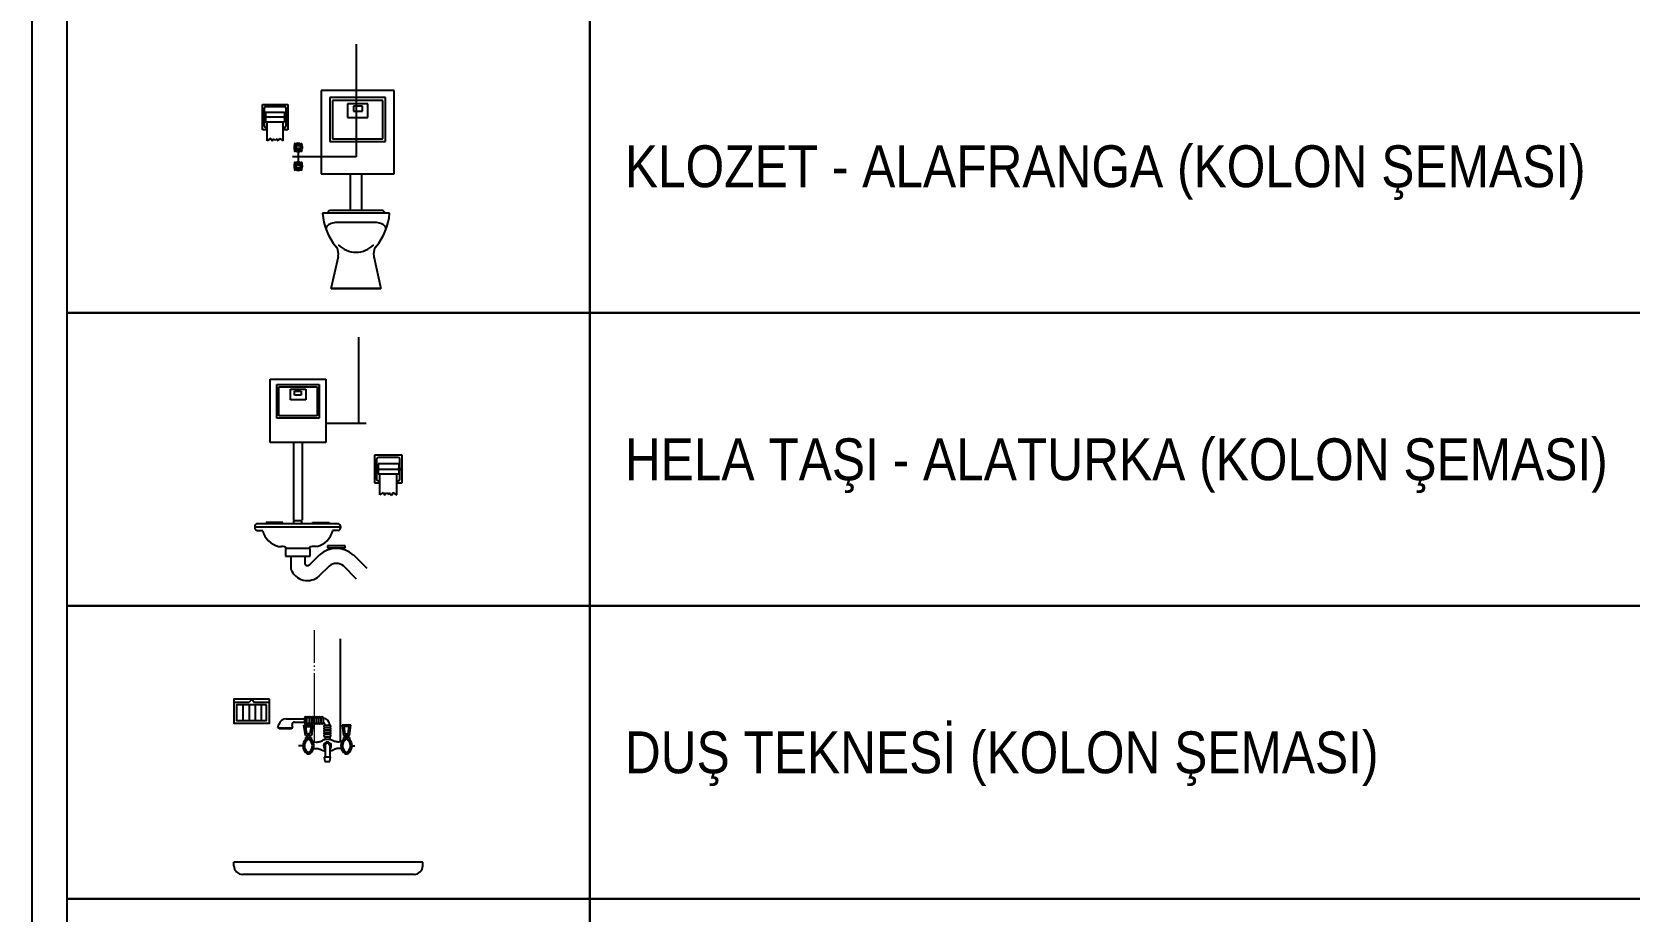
# Model space of a CAD drawing. Header units: centimetres. Extents: x 0 to 3740, y -4063 to 107.
# Drawn here: x 0 to 458, y -2898 to -2646 of the extents above; entities that cross this region are included whole.
import ezdxf
from ezdxf.enums import TextEntityAlignment as Align

# ---------------------------------------------------------------- set-up
doc = ezdxf.new("R2010")
doc.units = ezdxf.units.CM
for name, pattern in [('SICAK', [4.6, 4, -0.15, 0.075, -0.15, 0.075, -0.15]), ('SICAK SU HATTI', [4.6, 4, -0.15, 0.075, -0.15, 0.075, -0.15]), ('SOGUK', [50, 40, -5, 0, -5]), ('SOGUK SU HATTI', [4.375, 4, -0.15, 0.075, -0.15])]:
    doc.linetypes.add(name, pattern=pattern)
doc.layers.add('MTY-PISSU-CAP', color=211, linetype='Continuous', lineweight=0)
doc.layers.add('MTY-SICAKSU-BORU', color=10, linetype='SICAK SU HATTI', lineweight=0)
for name, color, linetype in [('MTY-SOGUKSU-BORU', 3, 'SOGUK SU HATTI'), ('MTY-TEFRIS', 15, 'Continuous'), ('MTY-TEMIZSU-CAP', 101, 'Continuous'), ('MTY-YUK-BIRIMI', 7, 'Continuous'), ('ROTAS-LEJANT-CERCEVE', 7, 'Continuous'), ('ROTAS-LEJANT-YAZI', 7, 'Continuous'), ('ROTAS-SIHHI-SEMBOL', 5, 'Continuous')]:
    doc.layers.add(name, color=color, linetype=linetype)
doc.styles.add('CAP', font='wturkce.SHX', dxfattribs={"width": 0.65})
doc.styles.add('ROTAS', font='arial.ttf')

# ---------------------------------------------------------------- blocks, each defined once
blk = doc.blocks.new('KLOZET1 KOLON')
at = {"layer": 'MTY-SOGUKSU-BORU', "linetype": 'SOGUK', "ltscale": 10}
for p, q in [((0, 130), (0, 70)), ((-30.75, 75), (-30.75, 65)), ((0, 70), (-30.74, 70))]:
    blk.add_line(p, q, dxfattribs=at)
at = {"layer": 'MTY-TEFRIS', "color": 2}
for p, q in [((20.33, 105.41), (-18.6, 105.41)), ((-18.6, 105.41), (-18.6, 61.05)), ((20.33, 61.05), (20.33, 105.41)), ((-49.8, 84.47), (-49.8, 97.91)), ((-49.8, 97.91), (-36.36, 97.91)), ((-48.79, 86.32), (-48.79, 96.06)), ((-48.12, 93.71), (-48.12, 88.67)), ((-48.12, 93.71), (-38.04, 93.71)), ((-47.95, 96.9), (-38.21, 96.9)), ((-38.04, 93.71), (-38.04, 88.67)), ((-37.37, 96.06), (-37.37, 86.32)), ((-36.36, 97.91), (-36.36, 84.47)), ((15.66, 101.52), (-13.93, 101.52)), ((-13.93, 101.52), (-13.93, 78.17)), ((14.22, 100.08), (-12.49, 100.08)), ((-12.49, 100.08), (-12.49, 79.61)), ((6.2, 98.31), (-4.47, 98.31)), ((-4.47, 98.31), (-4.47, 90.98)), ((3.46, 96.95), (-1.31, 96.95)), ((-1.31, 96.95), (-1.31, 94.29)), ((-1.31, 94.29), (3.46, 94.29)), ((3.46, 94.29), (3.46, 96.95)), ((6.2, 90.98), (6.2, 98.31)), ((14.22, 79.61), (14.22, 100.08)), ((15.66, 78.17), (15.66, 101.52)), ((-48.12, 91.86), (-48.79, 91.86)), ((-48.79, 91.86), (-48.79, 90.52)), ((-48.79, 90.52), (-48.12, 90.52)), ((-48.12, 90.52), (-48.12, 91.86)), ((-38.04, 91.19), (-48.12, 91.19)), ((-48.12, 88.67), (-38.04, 88.67)), ((-47.28, 85.48), (-47.95, 85.48)), ((-47.28, 78.59), (-47.28, 88.67)), ((-38.88, 78.59), (-38.88, 88.67)), ((-38.88, 78.59), (-38.88, 88.67)), ((-38.21, 85.48), (-38.88, 85.48)), ((-38.04, 91.86), (-37.37, 91.86)), ((-38.04, 90.52), (-38.04, 91.86)), ((-37.37, 90.52), (-38.04, 90.52)), ((-37.37, 91.86), (-37.37, 90.52)), ((-4.47, 90.98), (6.2, 90.98)), ((-47.28, 84.47), (-49.8, 84.47)), ((-45.29, 79.81), (-47.28, 78.59)), ((-45.29, 79.81), (-44.6, 78.35)), ((-43.76, 79.57), (-44.6, 78.35)), ((-43.76, 79.57), (-43.08, 78.84)), ((-42.24, 79.57), (-43.08, 78.84)), ((-42.24, 79.57), (-41.4, 78.46)), ((-40.56, 79.83), (-41.4, 78.46)), ((-40.56, 79.83), (-38.88, 78.59)), ((-36.36, 84.47), (-38.88, 84.47)), ((-13.93, 78.17), (15.66, 78.17)), ((-12.49, 79.61), (14.22, 79.61)), ((-18.6, 61.05), (20.33, 61.05)), ((-3.11, 61.05), (-3.11, 41.5)), ((2.9, 61.05), (2.9, 41.5)), ((17.91, 40), (-17.91, 40)), ((-14.2, 41.5), (-15.36, 40)), ((14.4, 41.5), (-14.2, 41.5)), ((10.91, 35), (-10.91, 35)), ((14.4, 41.5), (15.56, 40)), ((-13.25, 0), (-9.42, 17.01)), ((9.42, 17.01), (13.25, 0)), ((13.25, 0), (-13.25, 0)), ((-13.25, 0), (13.25, 0))]:
    blk.add_line(p, q, dxfattribs=at)
at = {"layer": 'MTY-TEFRIS', "color": 4}
for centre, radius in [((-30.75, 75), 1.54), ((-30.75, 75), 1.1), ((-30.75, 65), 1.54), ((-30.75, 65), 1.1)]:
    blk.add_circle(centre, radius, dxfattribs=at)
at = {"layer": 'MTY-TEFRIS', "color": 2}
for centre, radius, start, end in [((-47.95, 96.06), 0.84, 90, 180), ((-38.21, 96.06), 0.84, 0, 90), ((-47.95, 86.32), 0.84, 180, 270), ((-38.21, 86.32), 0.84, 270, 360), ((15.27, 43.1), 33.32, 185.34064, 219.04334), ((-10.91, 29), 6, 90, 150.54771), ((-15.27, 43.1), 33.32, 320.95666, 354.65936), ((10.91, 29), 6, 29.45229, 90), ((-15.28, 18.33), 6, 347.31961, 39.04334), ((0, 32.24), 13.03, 223.67167, 316.32833), ((15.28, 18.33), 6, 140.95666, 192.68039)]:
    blk.add_arc(centre, radius, start, end, dxfattribs=at)
at = {"layer": 'MTY-TEFRIS', "color": 4}
for centre, radius, start, end in [((-32.47, 76.73), 0.321, 49.13539, 220.58802), ((-30.74, 78.89), 2.44, 231.05269, 260.03192), ((-30.75, 75), 2.22, 101.18793, 125.29878), ((-30.75, 75), 2.22, 54.42033, 101.18793), ((-30.74, 78.89), 2.44, 279.68719, 308.81024), ((-29.02, 76.72), 0.321, 319.13539, 130.58802), ((-30.75, 75), 2.22, 144.42463, 215.30307), ((-32.48, 73.28), 0.321, 139.13539, 310.58802), ((-34.63, 75.01), 2.44, 320.91318, 350.03622), ((-34.63, 75.01), 2.44, 9.69149, 38.67071), ((-30.76, 71.11), 2.44, 99.68719, 128.81024), ((-30.75, 75), 2.22, 234.42033, 305.29878), ((-30.76, 71.11), 2.44, 51.05269, 80.03192), ((-26.86, 74.99), 2.44, 140.91318, 170.03622), ((-26.86, 74.99), 2.44, 189.69149, 218.67071), ((-29.02, 73.27), 0.321, 229.13539, 40.58802), ((-30.75, 75), 2.22, 341.62361, 35.30307), ((-30.75, 75), 2.22, 324.42463, 341.62361), ((-30.75, 65), 2.22, 144.34276, 215.22121), ((-32.48, 63.28), 0.321, 139.05352, 310.50616), ((-32.47, 66.73), 0.321, 49.05352, 220.50616), ((-34.63, 65.01), 2.44, 320.83131, 349.95435), ((-34.63, 65.01), 2.44, 9.60962, 38.58885), ((-30.76, 61.11), 2.44, 99.60533, 128.72837), ((-30.73, 68.89), 2.44, 230.97083, 259.95006), ((-30.75, 65), 2.22, 234.33847, 305.21692), ((-30.75, 65), 2.22, 101.10606, 125.21692), ((-30.75, 65), 2.22, 54.33847, 101.10606), ((-30.76, 61.11), 2.44, 50.97083, 79.95006), ((-30.73, 68.89), 2.44, 279.60533, 308.72837), ((-26.86, 64.99), 2.44, 140.83131, 169.95435), ((-26.86, 64.99), 2.44, 189.60962, 218.58885), ((-29.03, 63.27), 0.321, 229.05352, 40.50616), ((-29.01, 66.72), 0.321, 319.05352, 130.50616), ((-30.75, 65), 2.22, 324.34276, 341.54174), ((-30.75, 65), 2.22, 341.54174, 35.22121)]:
    blk.add_arc(centre, radius, start, end, dxfattribs=at)
at = {"layer": 'MTY-TEMIZSU-CAP', "lineweight": -3, "ltscale": 100}
blk.add_line((-30.75, 70), (-33.91, 70), dxfattribs=at)
at = {"layer": 'MTY-PISSU-CAP', "lineweight": -3, "ltscale": 100, "style": 'CAP', "width": 0.65}
blk.add_attdef('PSCP', text='', height=10, dxfattribs=at).set_placement((0, -10), align=Align.MIDDLE_LEFT)
at = {"layer": 'MTY-TEMIZSU-CAP', "color": 101, "style": 'CAP', "width": 0.65}
blk.add_attdef('SOCP', text='', height=10, dxfattribs=at).set_placement((-33.91, 70), align=Align.MIDDLE_RIGHT)
at = {"layer": 'MTY-YUK-BIRIMI', "color": 101, "style": 'CAP', "width": 0.65}
blk.add_attdef('SO', text='', height=10, dxfattribs=at).set_placement((-33.91, 58.33), align=Align.MIDDLE_RIGHT)
at = {"layer": 'MTY-YUK-BIRIMI', "color": 211, "lineweight": -3, "ltscale": 100, "style": 'CAP', "width": 0.65}
blk.add_attdef('PS', text='', height=10, dxfattribs=at).set_placement((0, 5), align=Align.MIDDLE_LEFT)
blk = doc.blocks.new('HELA1 KOLON')
at = {"layer": 'MTY-SOGUKSU-BORU', "linetype": 'SOGUK', "ltscale": 10}
for p, q in [((0, 70), (0, 130)), ((-23, 70), (0, 70))]:
    blk.add_line(p, q, dxfattribs=at)
at = {"layer": 'MTY-TEFRIS', "color": 2}
for p, q in [((-61.9, 100.8), (-23, 100.8)), ((-61.9, 56.4), (-61.9, 100.8)), ((-23, 100.8), (-23, 56.4)), ((-23, 56.4), (-61.9, 56.4)), ((-45.6, 56.4), (-45.6, 2.3)), ((-39.6, 56.4), (-39.6, 2.3)), ((30.2, 47.6), (11, 47.6)), ((11, 47.6), (11, 28.4)), ((12.4, 44.9), (12.4, 31)), ((27.5, 46.1), (13.6, 46.1)), ((28.7, 31), (28.7, 44.9)), ((30.2, 28.4), (30.2, 47.6)), ((13.4, 38.9), (12.4, 38.9)), ((12.4, 38.9), (12.4, 37)), ((12.4, 37), (13.4, 37)), ((13.4, 41.6), (13.4, 34.4)), ((27.8, 41.6), (13.4, 41.6)), ((13.4, 37), (13.4, 38.9)), ((13.4, 38), (27.8, 38)), ((27.8, 34.4), (13.4, 34.4)), ((14.6, 20), (14.6, 34.4)), ((14.6, 20), (14.6, 34.4)), ((26.6, 20), (26.6, 34.4)), ((27.8, 41.6), (27.8, 34.4)), ((27.8, 38.9), (28.7, 38.9)), ((27.8, 37), (27.8, 38.9)), ((28.7, 37), (27.8, 37)), ((28.7, 38.9), (28.7, 37)), ((11, 28.4), (14.6, 28.4)), ((13.6, 29.8), (14.6, 29.8)), ((26.6, 29.8), (27.5, 29.8)), ((26.6, 28.4), (30.2, 28.4)), ((17, 21.7), (14.6, 20)), ((17, 21.7), (18.2, 19.8)), ((19.4, 21.4), (18.2, 19.8)), ((19.4, 21.4), (20.6, 20.3)), ((21.5, 21.4), (20.6, 20.3)), ((21.5, 21.4), (22.7, 19.6)), ((23.7, 21.7), (22.7, 19.6)), ((23.7, 21.7), (26.6, 20)), ((-51.3, -17.4), (-51.3, -22.9)), ((-34, -17.4), (-51.3, -17.4)), ((-34.6, -29), (-27.7, -22.1)), ((-34, -22.9), (-34, -17.4)), ((-21.8, -15.6), (-21.8, -16.9)), ((-9.5, -15.6), (-21.8, -15.6)), ((-21.8, -16.9), (-9.5, -16.9)), ((-20.6, -16.9), (-20.6, -18.1)), ((-10.7, -16.9), (-10.7, -18.1)), ((-9.5, -16.9), (-9.5, -15.6)), ((5.8, -31.5), (-3.6, -22)), ((-51.3, -22.9), (-34, -22.9)), ((-47.5, -22.9), (-47.5, -31.9)), ((-37.8, -22.9), (-37.8, -28.2)), ((-27.6, -36.6), (-20.6, -29.6)), ((-1.6, -38.8), (-10.8, -29.6))]:
    blk.add_line(p, q, dxfattribs=at)
at = {"layer": 'MTY-TEFRIS', "color": 4}
for p, q in [((-57.2, 96.9), (-27.6, 96.9)), ((-57.2, 73.5), (-57.2, 96.9)), ((-55.8, 95.4), (-29.1, 95.4)), ((-55.8, 75), (-55.8, 95.4)), ((-47.8, 93.7), (-37.1, 93.7)), ((-47.8, 86.3), (-47.8, 93.7)), ((-45, 92.3), (-40.3, 92.3)), ((-45, 89.6), (-45, 92.3)), ((-40.3, 89.6), (-45, 89.6)), ((-40.3, 92.3), (-40.3, 89.6)), ((-37.1, 93.7), (-37.1, 86.3)), ((-29.1, 95.4), (-29.1, 75)), ((-27.6, 96.9), (-27.6, 73.5)), ((-37.1, 86.3), (-47.8, 86.3)), ((-27.6, 73.5), (-57.2, 73.5)), ((-29.1, 75), (-55.8, 75)), ((-70.9, 0), (-14.5, 0)), ((-64.6, 0.8), (-64.6, 0)), ((-53.1, 0.8), (-64.6, 0.8)), ((-53.1, 0), (-53.1, 0.8)), ((-45.6, 1.8), (-45.6, 0)), ((-39.7, 1.8), (-45.6, 1.8)), ((-39.7, 0), (-39.7, 1.8)), ((-32.3, 0), (-32.3, 0.8)), ((-32.3, 0.8), (-20.8, 0.8)), ((-20.8, 0.8), (-20.8, 0)), ((-12.7, -2.6), (-72.7, -2.6)), ((-70.9, -5), (-67.1, -5)), ((-14.5, -5), (-18.3, -5)), ((-56, -16), (-53.9, -16)), ((-29.5, -16), (-31.6, -16))]:
    blk.add_line(p, q, dxfattribs=at)
at = {"layer": 'MTY-TEFRIS', "color": 2}
for centre, radius, start, end in [((13.6, 44.9), 1.2, 90, 180), ((27.5, 44.9), 1.2, 0, 90), ((13.6, 31), 1.2, 180, 270), ((27.5, 31), 1.2, 270, 360), ((-15.7, -35.4), 17.9, 47.9236, 132.1509), ((-35.9, -27.3), 12.5, 201.6043, 311.5676), ((-35.9, -27.3), 2.1, 205.3276, 323.3241), ((-15.7, -35.4), 7.54, 49.5033, 130.6117)]:
    blk.add_arc(centre, radius, start, end, dxfattribs=at)
at = {"layer": 'MTY-TEFRIS', "color": 4}
for centre, radius, start, end in [((-70, -2.5), 2.64, 108.9246, 251.0754), ((-15.3, -2.5), 2.64, 288.9246, 71.0754), ((-52.3, -1.2), 15.3, 194.5142, 255.9354), ((-33, -1.2), 15.3, 284.0646, 345.4858), ((-53.9, -21.6), 5.57, 49.3173, 90), ((-31.6, -21.6), 5.57, 90, 130.6827)]:
    blk.add_arc(centre, radius, start, end, dxfattribs=at)
at = {"layer": 'MTY-TEMIZSU-CAP', "lineweight": -3, "ltscale": 100}
blk.add_line((0, 70), (5, 70), dxfattribs=at)
at = {"layer": 'MTY-PISSU-CAP', "lineweight": -3, "ltscale": 100, "style": 'CAP', "width": 0.65}
blk.add_attdef('PSCP', text='', height=10, dxfattribs=at).set_placement((-42.7, -10), align=Align.MIDDLE_LEFT)
at = {"layer": 'MTY-TEMIZSU-CAP', "color": 101, "style": 'CAP', "width": 0.65}
blk.add_attdef('SOCP', text='', height=10, dxfattribs=at).set_placement((4.9, 70), align=Align.MIDDLE_LEFT)
at = {"layer": 'MTY-YUK-BIRIMI', "color": 101, "style": 'CAP', "width": 0.65}
blk.add_attdef('SO', text='', height=10, dxfattribs=at).set_placement((5.5, 58.3), align=Align.MIDDLE_LEFT)
at = {"layer": 'MTY-YUK-BIRIMI', "color": 211, "lineweight": -3, "ltscale": 100, "style": 'CAP', "width": 0.65}
blk.add_attdef('PS', text='', height=10, dxfattribs=at).set_placement((-42.7, 5), align=Align.MIDDLE_LEFT)
blk = doc.blocks.new('DUS TEKNESI1 KOLON')
at = {"layer": 'MTY-SICAKSU-BORU', "linetype": 'SICAK', "ltscale": 10}
blk.add_line((-15, 70), (-15, 135), dxfattribs=at)
at = {"layer": 'MTY-SOGUKSU-BORU', "linetype": 'SOGUK', "ltscale": 10}
blk.add_line((0, 70), (0, 130), dxfattribs=at)
at = {"layer": 'MTY-TEFRIS', "color": 2}
for p, q in [((-51.58, 94.87), (-53.27, 92.91)), ((-51.58, 94.87), (-49.95, 92.91)), ((-53.27, 92.91), (-61.88, 92.91)), ((-56.78, 91.53), (-56.78, 82.44)), ((-53.11, 91.53), (-53.11, 82.44)), ((-41.27, 92.91), (-49.95, 92.91)), ((-49.61, 91.53), (-49.61, 82.44)), ((-46.03, 91.53), (-46.03, 82.44))]:
    blk.add_line(p, q, dxfattribs=at)
at = {"layer": 'MTY-TEFRIS', "color": 4}
for p, q in [((-20.92, 83.87), (-20.92, 81.14)), ((-19.56, 81.14), (-19.56, 83.87)), ((-18.2, 83.87), (-18.2, 81.14)), ((-16.84, 83.87), (-16.84, 81.14)), ((-16.84, 83.87), (-16.84, 81.14)), ((-15.47, 81.14), (-15.47, 83.87)), ((-14.11, 83.87), (-14.11, 81.14)), ((-12.75, 83.87), (-12.75, 81.14)), ((-11.39, 83.87), (-11.39, 81.14)), ((-10.03, 83.87), (-10.03, 81.14)), ((-36.4, 78.22), (-35.78, 80.22)), ((-36.4, 78.22), (-27.55, 78.22)), ((-31.45, 83.41), (-20.92, 83.41)), ((-27.55, 78.22), (-27.99, 79.88)), ((-26.68, 81.6), (-20.92, 81.6)), ((-21.16, 79.85), (-16, 79.85)), ((-20.3, 73.82), (-21.16, 79.85)), ((-20.92, 83.41), (-20.92, 81.6)), ((-19.51, 74.73), (-20.11, 78.94)), ((-20.11, 78.94), (-17.05, 78.94)), ((-17.65, 74.73), (-19.51, 74.73)), ((-17.05, 78.94), (-17.65, 74.73)), ((-16, 79.85), (-16.86, 73.82)), ((-8.86, 79.78), (-8.86, 79.74)), ((-8.86, 79.74), (-6.14, 79.74)), ((-8.86, 78.38), (-6.14, 78.38)), ((-8.86, 77.02), (-6.14, 77.02)), ((-8.86, 75.66), (-6.14, 75.66)), ((-6.14, 79.78), (-6.14, 79.74)), ((6.16, 79.85), (1, 79.85)), ((1, 79.85), (1.86, 73.82)), ((2.05, 78.94), (2.65, 74.73)), ((5.11, 78.94), (2.05, 78.94)), ((2.65, 74.73), (4.51, 74.73)), ((4.51, 74.73), (5.11, 78.94)), ((5.3, 73.82), (6.16, 79.85)), ((-16.86, 73.82), (-20.3, 73.82)), ((-20.28, 72.58), (-20.28, 71.43)), ((-20.28, 72.58), (-16.88, 72.58)), ((-19.42, 73.82), (-19.42, 72.58)), ((-19.37, 71.67), (-19.37, 71.03)), ((-19.37, 71.67), (-17.78, 71.67)), ((-17.78, 71.67), (-17.78, 71.03)), ((-17.76, 72.58), (-17.76, 73.82)), ((-16.88, 72.58), (-16.88, 71.43)), ((-6.14, 74.3), (-8.86, 74.3)), ((-8.86, 72.93), (-8.86, 71.34)), ((-8.86, 72.93), (-6.14, 72.93)), ((-8.85, 67.86), (-8.85, 61.24)), ((-6.15, 67.86), (-6.15, 61.24)), ((-6.14, 72.93), (-6.14, 71.34)), ((1.86, 73.82), (5.3, 73.82)), ((1.88, 72.58), (1.88, 71.43)), ((1.88, 72.58), (5.28, 72.58)), ((2.76, 72.58), (2.76, 73.82)), ((2.78, 71.67), (2.78, 71.03)), ((4.37, 71.67), (2.78, 71.67)), ((4.37, 71.67), (4.37, 71.03)), ((4.42, 73.82), (4.42, 72.58)), ((5.28, 72.58), (5.28, 71.43)), ((-5.71, 61.24), (-9.32, 61.24)), ((-9.32, 61.24), (-8.96, 58.68)), ((-8.96, 58.68), (-6.08, 58.68)), ((-6.08, 58.68), (-5.71, 61.24)), ((47.97, 0), (-61.88, 0)), ((-61.88, -2.05), (-61.88, 0)), ((47.98, -2.03), (47.97, 0)), ((42.98, -7.04), (-56.88, -7.04))]:
    blk.add_line(p, q, dxfattribs=at)
at = {"layer": 'MTY-TEFRIS', "color": 2}
for points in [[(-41.27, 94.87), (-61.88, 94.87), (-61.88, 80.85), (-41.27, 80.85)], [(-42.93, 91.53), (-60.5, 91.53), (-60.5, 82.44), (-42.93, 82.44)]]:
    blk.add_lwpolyline(points, close=True, dxfattribs=at)
at = {"layer": 'MTY-TEFRIS', "color": 4}
blk.add_lwpolyline([(-28.55, 78.22), (-28.55, 77.65), (-35.4, 77.65), (-35.4, 78.22)], dxfattribs=at)
for points in [[(-15.94, 70.15, 0.052672), (-14.15, 69.96, 0.063671)], [(-15.62, 66.05, -0.043271), (-14.15, 66.18, -0.063671)], [(-14.15, 69.96, 0.063671), (-12, 70.23, 0.076686), (-10.34, 70.95, 0.001385), (-10.32, 70.96, 0.146881)], [(-14.15, 66.18, -0.063671), (-12, 65.91, -0.029659), (-11.33, 65.69, -0.001385)], [(-11.33, 65.69, 0.001385), (-11.31, 65.68, 0.076686), (-9.65, 64.96, 0.02385), (-8.85, 64.8, 0.063671)], [(-4.68, 70.96, 0.029659), (-5.35, 71.18, 0.063671), (-7.5, 71.45, 0.063671), (-9.65, 71.18, 0.029659), (-10.32, 70.96, 0.001385)], [(-6.15, 64.8, 0.02385), (-5.35, 64.96, 0.076686), (-3.69, 65.68, 0.001385), (-3.67, 65.69, 0.146881)], [(-0.85, 69.96, -0.063671), (-3, 70.23, -0.076686), (-4.66, 70.95, -0.001385), (-4.68, 70.96, -0.146881)], [(-3.67, 70.45, 0.001385), (-3.69, 70.46, 0.076686)], [(-0.85, 66.18, 0.063671), (-3, 65.91, 0.029659), (-3.67, 65.69, 0.001385)], [(0.94, 70.15, -0.052672), (-0.85, 69.96, -0.063671)], [(0.62, 66.05, 0.043271), (-0.85, 66.18, 0.063671)]]:
    blk.add_lwpolyline(points, format="xyb", dxfattribs=at)
for centre, radius, start, end in [((-20.24, 83.87), 0.68, 0, 180), ((-18.88, 83.87), 0.68, 0, 180), ((-17.52, 83.87), 0.68, 0, 180), ((-16.16, 83.87), 0.68, 0, 180), ((-14.79, 83.87), 0.68, 0, 180), ((-13.43, 83.87), 0.68, 0, 180), ((-12.07, 83.87), 0.68, 0, 180), ((-10.71, 83.87), 0.68, 0, 180), ((-10.22, 79.78), 4.08, 0, 87.34618), ((-31.45, 78.88), 4.54, 90, 162.72065), ((-26.68, 80.24), 1.36, 90, 195.03031), ((-20.24, 81.14), 0.68, 180, 0), ((-18.88, 81.14), 0.68, 180, 0), ((-17.52, 81.14), 0.68, 180, 0), ((-16.16, 81.14), 0.68, 180, 0), ((-14.79, 81.14), 0.68, 180, 0), ((-13.43, 81.14), 0.68, 180, 0), ((-12.07, 81.14), 0.68, 180, 0), ((-10.71, 81.14), 0.68, 180, 0), ((-10.22, 79.78), 1.36, 0, 82.02098), ((-8.86, 79.06), 0.68, 90, 270), ((-8.86, 77.7), 0.68, 90, 270), ((-8.86, 76.34), 0.68, 90, 270), ((-8.86, 74.98), 0.68, 90, 270), ((-6.14, 79.06), 0.68, 270, 90), ((-6.14, 77.7), 0.68, 270, 90), ((-6.14, 76.34), 0.68, 270, 90), ((-6.14, 74.98), 0.68, 270, 90), ((-16.57, 67.73), 5.24, 135.05017, 225.82954), ((-16.57, 67.73), 4.33, 130.27538, 225.82954), ((-20.58, 67.73), 4.33, 314.17046, 49.72462), ((-20.58, 67.73), 5.24, 314.17046, 44.94983), ((-7.5, 67.73), 2.25, 311.5146, 228.4854), ((-8.86, 73.62), 0.68, 90, 270), ((-7.5, 67.86), 1.35, 0, 180), ((-6.14, 73.62), 0.68, 270, 90), ((5.58, 67.73), 5.24, 135.05017, 225.82954), ((5.58, 67.73), 4.33, 130.27538, 225.82954), ((1.57, 67.73), 4.33, 314.17046, 49.72462), ((1.57, 67.73), 5.24, 314.17046, 44.94983), ((-18.58, 64.97), 1.92, 211.20705, 328.79295), ((-18.58, 65.45), 1.3, 218.96065, 321.6991), ((3.58, 64.97), 1.92, 211.20705, 328.79295), ((3.58, 65.45), 1.3, 218.3009, 321.03935), ((-56.88, -2.04), 5, 180.10635, 270), ((42.98, -2.04), 5, 270, 0.10635)]:
    blk.add_arc(centre, radius, start, end, dxfattribs=at)
at = {"layer": 'MTY-TEMIZSU-CAP'}
for p, q in [((-21.81, 67.69), (-24.34, 67.69)), ((6.81, 67.69), (8.53, 67.69))]:
    blk.add_line(p, q, dxfattribs=at)
at = {"layer": 'MTY-PISSU-CAP', "lineweight": -3, "ltscale": 100, "style": 'CAP', "width": 0.65}
blk.add_attdef('PSCP', text='', height=10, dxfattribs=at).set_placement((0, -12.95), align=Align.MIDDLE_LEFT)
at = {"layer": 'MTY-TEMIZSU-CAP', "color": 101, "style": 'CAP', "width": 0.65}
blk.add_attdef('SCCP', text='', height=10, dxfattribs=at).set_placement((-24.34, 67.69), align=Align.MIDDLE_RIGHT)
blk.add_attdef('SOCP', text='', height=10, dxfattribs=at).set_placement((8.53, 67.69), align=Align.MIDDLE_LEFT)
at = {"layer": 'MTY-YUK-BIRIMI', "color": 101, "style": 'CAP', "width": 0.65}
blk.add_attdef('SC', text='', height=10, dxfattribs=at).set_placement((-27.65, 55.76), align=Align.MIDDLE_RIGHT)
blk.add_attdef('SO', text='', height=10, dxfattribs=at).set_placement((16, 50.59), align=Align.CENTER)
at = {"layer": 'MTY-YUK-BIRIMI', "color": 211, "lineweight": -3, "ltscale": 100, "style": 'CAP', "width": 0.65}
blk.add_attdef('PS', text='', height=10, dxfattribs=at).set_placement((-0.06, 5), align=Align.MIDDLE_LEFT)

msp = doc.modelspace()

# ---------------------------------------------------------------- linework, layer by layer
at = {"layer": 'ROTAS-LEJANT-CERCEVE'}
for points in [[(0, -4062.78), (700, -4062.78), (700, -80), (0, -80)], [(10, -2726.46), (160, -2726.46), (160, -2642.46), (10, -2642.46)], [(160, -2726.46), (580, -2726.46), (580, -2642.46), (160, -2642.46)], [(10, -2810.46), (160, -2810.46), (160, -2726.46), (10, -2726.46)], [(160, -2810.46), (580, -2810.46), (580, -2726.46), (160, -2726.46)], [(10, -2894.46), (160, -2894.46), (160, -2810.46), (10, -2810.46)], [(160, -2894.46), (580, -2894.46), (580, -2810.46), (160, -2810.46)], [(10, -2978.46), (160, -2978.46), (160, -2894.46), (10, -2894.46)], [(160, -2978.46), (580, -2978.46), (580, -2894.46), (160, -2894.46)]]:
    msp.add_lwpolyline(points, close=True, dxfattribs=at)

# ---------------------------------------------------------------- block references
at = {"layer": 'ROTAS-SIHHI-SEMBOL'}
for name, p, xscale, yscale in [('KLOZET1 KOLON', (92.93, -2719.46), 0.5384615384615387, 0.5384615384615387), ('HELA1 KOLON', (93.74, -2786.86), 0.41080934971589544, 0.41080934971589544), ('DUS TEKNESI1 KOLON', (88.43, -2883.99), 0.4928139973328284, 0.4928139973328284)]:
    msp.add_blockref(name, p, dxfattribs=dict(at, xscale=xscale, yscale=yscale))

# ---------------------------------------------------------------- texts
at = {"layer": 'ROTAS-LEJANT-YAZI', "style": 'ROTAS', "width": 0.85}
for s, p in [('KLOZET - ALAFRANGA (KOLON ŞEMASI)', (170, -2684.46)), ('HELA TAŞI - ALATURKA (KOLON ŞEMASI)', (170, -2768.46)), ('DUŞ TEKNESİ (KOLON ŞEMASI)', (170, -2852.46))]:
    msp.add_text(s, height=12, dxfattribs=at).set_placement(p, align=Align.MIDDLE_LEFT)

doc.saveas('drawing.dxf')
